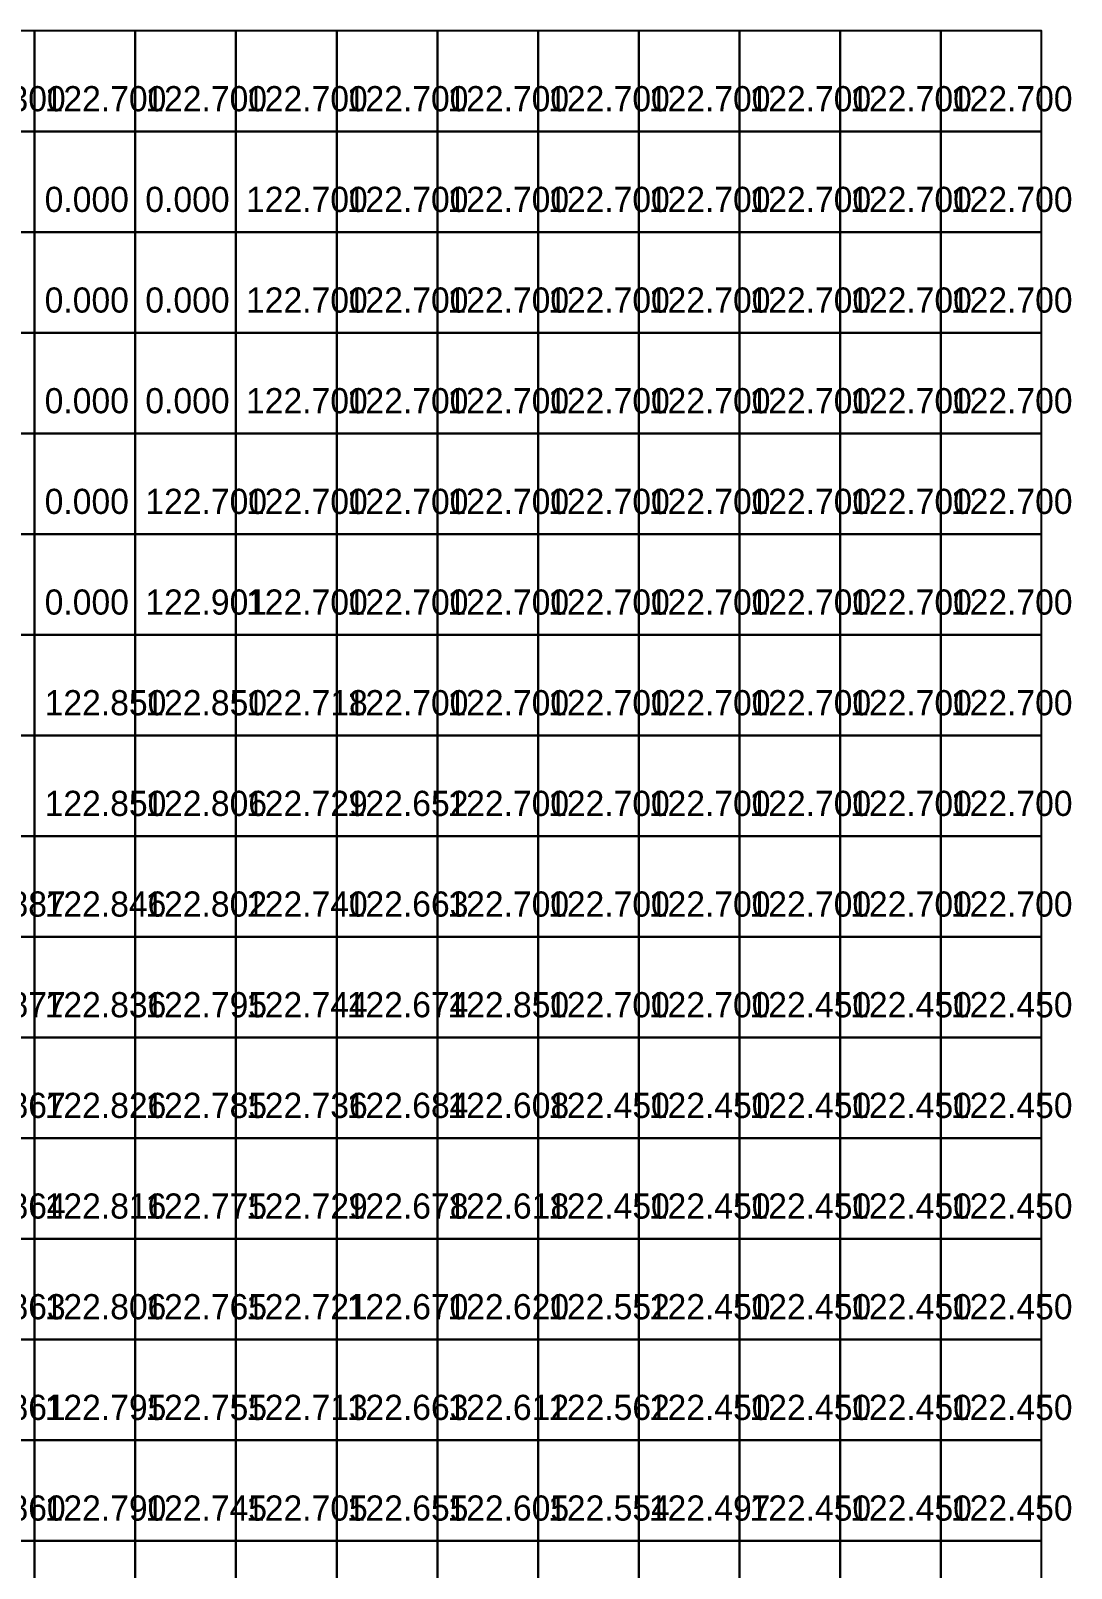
# Model space of a CAD drawing. Header units: metres. Extents: x 287857 to 287978, y 62957 to 63018.
# Drawn here: x 287967.89 to 287978.22, y 63002.56 to 63017.83 of the extents above; entities that cross this region are included whole.
import ezdxf

# ---------------------------------------------------------------- set-up
doc = ezdxf.new("R2010")
doc.units = ezdxf.units.M
for name, color, linetype, true_color in [('ARCH-BARRIER', 7, 'Continuous', 0xf87171), ('ARCH-INTERP', 7, 'Continuous', 0x64748b), ('ARCH-LEVEL-TXT', 7, 'Continuous', 0xa78bfa), ('ARCH-REAL', 7, 'Continuous', 0xa78bfa)]:
    doc.layers.add(name, color=color, linetype=linetype, true_color=true_color)

msp = doc.modelspace()

# ---------------------------------------------------------------- linework, layer by layer
at = {"layer": 'ARCH-BARRIER'}
for points in [[(287966.925, 63011.831, 0), (287967.925, 63011.831, 0), (287967.925, 63012.831, 0), (287966.925, 63012.831, 0), (287966.925, 63011.831, 0)], [(287967.925, 63011.831, 0), (287968.925, 63011.831, 0), (287968.925, 63012.831, 0), (287967.925, 63012.831, 0), (287967.925, 63011.831, 0)], [(287966.925, 63010.831, 0), (287967.925, 63010.831, 0), (287967.925, 63011.831, 0), (287966.925, 63011.831, 0), (287966.925, 63010.831, 0)], [(287966.925, 63009.831, 0), (287967.925, 63009.831, 0), (287967.925, 63010.831, 0), (287966.925, 63010.831, 0), (287966.925, 63009.831, 0)]]:
    msp.add_polyline3d(points, dxfattribs=at)
at = {"layer": 'ARCH-INTERP'}
for points in [[(287966.925, 63016.831, 123.3), (287967.925, 63016.831, 123.3), (287967.925, 63017.831, 123.3), (287966.925, 63017.831, 123.3), (287966.925, 63016.831, 123.3)], [(287967.925, 63016.831, 122.7), (287968.925, 63016.831, 122.7), (287968.925, 63017.831, 122.7), (287967.925, 63017.831, 122.7), (287967.925, 63016.831, 122.7)], [(287968.925, 63016.831, 122.7), (287969.925, 63016.831, 122.7), (287969.925, 63017.831, 122.7), (287968.925, 63017.831, 122.7), (287968.925, 63016.831, 122.7)], [(287969.925, 63016.831, 122.7), (287970.925, 63016.831, 122.7), (287970.925, 63017.831, 122.7), (287969.925, 63017.831, 122.7), (287969.925, 63016.831, 122.7)], [(287970.925, 63016.831, 122.7), (287971.925, 63016.831, 122.7), (287971.925, 63017.831, 122.7), (287970.925, 63017.831, 122.7), (287970.925, 63016.831, 122.7)], [(287971.925, 63016.831, 122.7), (287972.925, 63016.831, 122.7), (287972.925, 63017.831, 122.7), (287971.925, 63017.831, 122.7), (287971.925, 63016.831, 122.7)], [(287972.925, 63016.831, 122.7), (287973.925, 63016.831, 122.7), (287973.925, 63017.831, 122.7), (287972.925, 63017.831, 122.7), (287972.925, 63016.831, 122.7)], [(287973.925, 63016.831, 122.7), (287974.925, 63016.831, 122.7), (287974.925, 63017.831, 122.7), (287973.925, 63017.831, 122.7), (287973.925, 63016.831, 122.7)], [(287974.925, 63016.831, 122.7), (287975.925, 63016.831, 122.7), (287975.925, 63017.831, 122.7), (287974.925, 63017.831, 122.7), (287974.925, 63016.831, 122.7)], [(287975.925, 63016.831, 122.7), (287976.925, 63016.831, 122.7), (287976.925, 63017.831, 122.7), (287975.925, 63017.831, 122.7), (287975.925, 63016.831, 122.7)], [(287976.925, 63016.831, 122.7), (287977.925, 63016.831, 122.7), (287977.925, 63017.831, 122.7), (287976.925, 63017.831, 122.7), (287976.925, 63016.831, 122.7)], [(287966.925, 63015.831, 0), (287967.925, 63015.831, 0), (287967.925, 63016.831, 0), (287966.925, 63016.831, 0), (287966.925, 63015.831, 0)], [(287967.925, 63015.831, 0), (287968.925, 63015.831, 0), (287968.925, 63016.831, 0), (287967.925, 63016.831, 0), (287967.925, 63015.831, 0)], [(287968.925, 63015.831, 0), (287969.925, 63015.831, 0), (287969.925, 63016.831, 0), (287968.925, 63016.831, 0), (287968.925, 63015.831, 0)], [(287969.925, 63015.831, 122.7), (287970.925, 63015.831, 122.7), (287970.925, 63016.831, 122.7), (287969.925, 63016.831, 122.7), (287969.925, 63015.831, 122.7)], [(287970.925, 63015.831, 122.7), (287971.925, 63015.831, 122.7), (287971.925, 63016.831, 122.7), (287970.925, 63016.831, 122.7), (287970.925, 63015.831, 122.7)], [(287971.925, 63015.831, 122.7), (287972.925, 63015.831, 122.7), (287972.925, 63016.831, 122.7), (287971.925, 63016.831, 122.7), (287971.925, 63015.831, 122.7)], [(287972.925, 63015.831, 122.7), (287973.925, 63015.831, 122.7), (287973.925, 63016.831, 122.7), (287972.925, 63016.831, 122.7), (287972.925, 63015.831, 122.7)], [(287973.925, 63015.831, 122.7), (287974.925, 63015.831, 122.7), (287974.925, 63016.831, 122.7), (287973.925, 63016.831, 122.7), (287973.925, 63015.831, 122.7)], [(287974.925, 63015.831, 122.7), (287975.925, 63015.831, 122.7), (287975.925, 63016.831, 122.7), (287974.925, 63016.831, 122.7), (287974.925, 63015.831, 122.7)], [(287975.925, 63015.831, 122.7), (287976.925, 63015.831, 122.7), (287976.925, 63016.831, 122.7), (287975.925, 63016.831, 122.7), (287975.925, 63015.831, 122.7)], [(287976.925, 63015.831, 122.7), (287977.925, 63015.831, 122.7), (287977.925, 63016.831, 122.7), (287976.925, 63016.831, 122.7), (287976.925, 63015.831, 122.7)], [(287966.925, 63014.831, 0), (287967.925, 63014.831, 0), (287967.925, 63015.831, 0), (287966.925, 63015.831, 0), (287966.925, 63014.831, 0)], [(287967.925, 63014.831, 0), (287968.925, 63014.831, 0), (287968.925, 63015.831, 0), (287967.925, 63015.831, 0), (287967.925, 63014.831, 0)], [(287968.925, 63014.831, 0), (287969.925, 63014.831, 0), (287969.925, 63015.831, 0), (287968.925, 63015.831, 0), (287968.925, 63014.831, 0)], [(287969.925, 63014.831, 122.7), (287970.925, 63014.831, 122.7), (287970.925, 63015.831, 122.7), (287969.925, 63015.831, 122.7), (287969.925, 63014.831, 122.7)], [(287970.925, 63014.831, 122.7), (287971.925, 63014.831, 122.7), (287971.925, 63015.831, 122.7), (287970.925, 63015.831, 122.7), (287970.925, 63014.831, 122.7)], [(287971.925, 63014.831, 122.7), (287972.925, 63014.831, 122.7), (287972.925, 63015.831, 122.7), (287971.925, 63015.831, 122.7), (287971.925, 63014.831, 122.7)], [(287972.925, 63014.831, 122.7), (287973.925, 63014.831, 122.7), (287973.925, 63015.831, 122.7), (287972.925, 63015.831, 122.7), (287972.925, 63014.831, 122.7)], [(287973.925, 63014.831, 122.7), (287974.925, 63014.831, 122.7), (287974.925, 63015.831, 122.7), (287973.925, 63015.831, 122.7), (287973.925, 63014.831, 122.7)], [(287974.925, 63014.831, 122.7), (287975.925, 63014.831, 122.7), (287975.925, 63015.831, 122.7), (287974.925, 63015.831, 122.7), (287974.925, 63014.831, 122.7)], [(287975.925, 63014.831, 122.7), (287976.925, 63014.831, 122.7), (287976.925, 63015.831, 122.7), (287975.925, 63015.831, 122.7), (287975.925, 63014.831, 122.7)], [(287976.925, 63014.831, 122.7), (287977.925, 63014.831, 122.7), (287977.925, 63015.831, 122.7), (287976.925, 63015.831, 122.7), (287976.925, 63014.831, 122.7)], [(287966.925, 63013.831, 0), (287967.925, 63013.831, 0), (287967.925, 63014.831, 0), (287966.925, 63014.831, 0), (287966.925, 63013.831, 0)], [(287967.925, 63013.831, 0), (287968.925, 63013.831, 0), (287968.925, 63014.831, 0), (287967.925, 63014.831, 0), (287967.925, 63013.831, 0)], [(287968.925, 63013.831, 0), (287969.925, 63013.831, 0), (287969.925, 63014.831, 0), (287968.925, 63014.831, 0), (287968.925, 63013.831, 0)], [(287969.925, 63013.831, 122.7), (287970.925, 63013.831, 122.7), (287970.925, 63014.831, 122.7), (287969.925, 63014.831, 122.7), (287969.925, 63013.831, 122.7)], [(287970.925, 63013.831, 122.7), (287971.925, 63013.831, 122.7), (287971.925, 63014.831, 122.7), (287970.925, 63014.831, 122.7), (287970.925, 63013.831, 122.7)], [(287971.925, 63013.831, 122.7), (287972.925, 63013.831, 122.7), (287972.925, 63014.831, 122.7), (287971.925, 63014.831, 122.7), (287971.925, 63013.831, 122.7)], [(287972.925, 63013.831, 122.7), (287973.925, 63013.831, 122.7), (287973.925, 63014.831, 122.7), (287972.925, 63014.831, 122.7), (287972.925, 63013.831, 122.7)], [(287973.925, 63013.831, 122.7), (287974.925, 63013.831, 122.7), (287974.925, 63014.831, 122.7), (287973.925, 63014.831, 122.7), (287973.925, 63013.831, 122.7)], [(287974.925, 63013.831, 122.7), (287975.925, 63013.831, 122.7), (287975.925, 63014.831, 122.7), (287974.925, 63014.831, 122.7), (287974.925, 63013.831, 122.7)], [(287975.925, 63013.831, 122.7), (287976.925, 63013.831, 122.7), (287976.925, 63014.831, 122.7), (287975.925, 63014.831, 122.7), (287975.925, 63013.831, 122.7)], [(287976.925, 63013.831, 122.7), (287977.925, 63013.831, 122.7), (287977.925, 63014.831, 122.7), (287976.925, 63014.831, 122.7), (287976.925, 63013.831, 122.7)], [(287966.925, 63012.831, 0), (287967.925, 63012.831, 0), (287967.925, 63013.831, 0), (287966.925, 63013.831, 0), (287966.925, 63012.831, 0)], [(287967.925, 63012.831, 0), (287968.925, 63012.831, 0), (287968.925, 63013.831, 0), (287967.925, 63013.831, 0), (287967.925, 63012.831, 0)], [(287968.925, 63012.831, 122.7), (287969.925, 63012.831, 122.7), (287969.925, 63013.831, 122.7), (287968.925, 63013.831, 122.7), (287968.925, 63012.831, 122.7)], [(287970.925, 63012.831, 122.7), (287971.925, 63012.831, 122.7), (287971.925, 63013.831, 122.7), (287970.925, 63013.831, 122.7), (287970.925, 63012.831, 122.7)], [(287971.925, 63012.831, 122.7), (287972.925, 63012.831, 122.7), (287972.925, 63013.831, 122.7), (287971.925, 63013.831, 122.7), (287971.925, 63012.831, 122.7)], [(287972.925, 63012.831, 122.7), (287973.925, 63012.831, 122.7), (287973.925, 63013.831, 122.7), (287972.925, 63013.831, 122.7), (287972.925, 63012.831, 122.7)], [(287973.925, 63012.831, 122.7), (287974.925, 63012.831, 122.7), (287974.925, 63013.831, 122.7), (287973.925, 63013.831, 122.7), (287973.925, 63012.831, 122.7)], [(287974.925, 63012.831, 122.7), (287975.925, 63012.831, 122.7), (287975.925, 63013.831, 122.7), (287974.925, 63013.831, 122.7), (287974.925, 63012.831, 122.7)], [(287975.925, 63012.831, 122.7), (287976.925, 63012.831, 122.7), (287976.925, 63013.831, 122.7), (287975.925, 63013.831, 122.7), (287975.925, 63012.831, 122.7)], [(287976.925, 63012.831, 122.7), (287977.925, 63012.831, 122.7), (287977.925, 63013.831, 122.7), (287976.925, 63013.831, 122.7), (287976.925, 63012.831, 122.7)], [(287968.925, 63011.831, 122.901), (287969.925, 63011.831, 122.901), (287969.925, 63012.831, 122.901), (287968.925, 63012.831, 122.901), (287968.925, 63011.831, 122.901)], [(287970.925, 63011.831, 122.7), (287971.925, 63011.831, 122.7), (287971.925, 63012.831, 122.7), (287970.925, 63012.831, 122.7), (287970.925, 63011.831, 122.7)], [(287971.925, 63011.831, 122.7), (287972.925, 63011.831, 122.7), (287972.925, 63012.831, 122.7), (287971.925, 63012.831, 122.7), (287971.925, 63011.831, 122.7)], [(287972.925, 63011.831, 122.7), (287973.925, 63011.831, 122.7), (287973.925, 63012.831, 122.7), (287972.925, 63012.831, 122.7), (287972.925, 63011.831, 122.7)], [(287973.925, 63011.831, 122.7), (287974.925, 63011.831, 122.7), (287974.925, 63012.831, 122.7), (287973.925, 63012.831, 122.7), (287973.925, 63011.831, 122.7)], [(287974.925, 63011.831, 122.7), (287975.925, 63011.831, 122.7), (287975.925, 63012.831, 122.7), (287974.925, 63012.831, 122.7), (287974.925, 63011.831, 122.7)], [(287975.925, 63011.831, 122.7), (287976.925, 63011.831, 122.7), (287976.925, 63012.831, 122.7), (287975.925, 63012.831, 122.7), (287975.925, 63011.831, 122.7)], [(287976.925, 63011.831, 122.7), (287977.925, 63011.831, 122.7), (287977.925, 63012.831, 122.7), (287976.925, 63012.831, 122.7), (287976.925, 63011.831, 122.7)], [(287969.925, 63010.831, 122.718), (287970.925, 63010.831, 122.718), (287970.925, 63011.831, 122.718), (287969.925, 63011.831, 122.718), (287969.925, 63010.831, 122.718)], [(287970.925, 63010.831, 122.7), (287971.925, 63010.831, 122.7), (287971.925, 63011.831, 122.7), (287970.925, 63011.831, 122.7), (287970.925, 63010.831, 122.7)], [(287971.925, 63010.831, 122.7), (287972.925, 63010.831, 122.7), (287972.925, 63011.831, 122.7), (287971.925, 63011.831, 122.7), (287971.925, 63010.831, 122.7)], [(287972.925, 63010.831, 122.7), (287973.925, 63010.831, 122.7), (287973.925, 63011.831, 122.7), (287972.925, 63011.831, 122.7), (287972.925, 63010.831, 122.7)], [(287973.925, 63010.831, 122.7), (287974.925, 63010.831, 122.7), (287974.925, 63011.831, 122.7), (287973.925, 63011.831, 122.7), (287973.925, 63010.831, 122.7)], [(287974.925, 63010.831, 122.7), (287975.925, 63010.831, 122.7), (287975.925, 63011.831, 122.7), (287974.925, 63011.831, 122.7), (287974.925, 63010.831, 122.7)], [(287975.925, 63010.831, 122.7), (287976.925, 63010.831, 122.7), (287976.925, 63011.831, 122.7), (287975.925, 63011.831, 122.7), (287975.925, 63010.831, 122.7)], [(287976.925, 63010.831, 122.7), (287977.925, 63010.831, 122.7), (287977.925, 63011.831, 122.7), (287976.925, 63011.831, 122.7), (287976.925, 63010.831, 122.7)], [(287968.925, 63009.831, 122.806), (287969.925, 63009.831, 122.806), (287969.925, 63010.831, 122.806), (287968.925, 63010.831, 122.806), (287968.925, 63009.831, 122.806)], [(287969.925, 63009.831, 122.729), (287970.925, 63009.831, 122.729), (287970.925, 63010.831, 122.729), (287969.925, 63010.831, 122.729), (287969.925, 63009.831, 122.729)], [(287970.925, 63009.831, 122.652), (287971.925, 63009.831, 122.652), (287971.925, 63010.831, 122.652), (287970.925, 63010.831, 122.652), (287970.925, 63009.831, 122.652)], [(287971.925, 63009.831, 122.7), (287972.925, 63009.831, 122.7), (287972.925, 63010.831, 122.7), (287971.925, 63010.831, 122.7), (287971.925, 63009.831, 122.7)], [(287972.925, 63009.831, 122.7), (287973.925, 63009.831, 122.7), (287973.925, 63010.831, 122.7), (287972.925, 63010.831, 122.7), (287972.925, 63009.831, 122.7)], [(287973.925, 63009.831, 122.7), (287974.925, 63009.831, 122.7), (287974.925, 63010.831, 122.7), (287973.925, 63010.831, 122.7), (287973.925, 63009.831, 122.7)], [(287974.925, 63009.831, 122.7), (287975.925, 63009.831, 122.7), (287975.925, 63010.831, 122.7), (287974.925, 63010.831, 122.7), (287974.925, 63009.831, 122.7)], [(287975.925, 63009.831, 122.7), (287976.925, 63009.831, 122.7), (287976.925, 63010.831, 122.7), (287975.925, 63010.831, 122.7), (287975.925, 63009.831, 122.7)], [(287976.925, 63009.831, 122.7), (287977.925, 63009.831, 122.7), (287977.925, 63010.831, 122.7), (287976.925, 63010.831, 122.7), (287976.925, 63009.831, 122.7)], [(287966.925, 63008.831, 122.887), (287967.925, 63008.831, 122.887), (287967.925, 63009.831, 122.887), (287966.925, 63009.831, 122.887), (287966.925, 63008.831, 122.887)], [(287967.925, 63008.831, 122.846), (287968.925, 63008.831, 122.846), (287968.925, 63009.831, 122.846), (287967.925, 63009.831, 122.846), (287967.925, 63008.831, 122.846)], [(287968.925, 63008.831, 122.802), (287969.925, 63008.831, 122.802), (287969.925, 63009.831, 122.802), (287968.925, 63009.831, 122.802), (287968.925, 63008.831, 122.802)], [(287969.925, 63008.831, 122.74), (287970.925, 63008.831, 122.74), (287970.925, 63009.831, 122.74), (287969.925, 63009.831, 122.74), (287969.925, 63008.831, 122.74)], [(287970.925, 63008.831, 122.663), (287971.925, 63008.831, 122.663), (287971.925, 63009.831, 122.663), (287970.925, 63009.831, 122.663), (287970.925, 63008.831, 122.663)], [(287971.925, 63008.831, 122.7), (287972.925, 63008.831, 122.7), (287972.925, 63009.831, 122.7), (287971.925, 63009.831, 122.7), (287971.925, 63008.831, 122.7)], [(287972.925, 63008.831, 122.7), (287973.925, 63008.831, 122.7), (287973.925, 63009.831, 122.7), (287972.925, 63009.831, 122.7), (287972.925, 63008.831, 122.7)], [(287973.925, 63008.831, 122.7), (287974.925, 63008.831, 122.7), (287974.925, 63009.831, 122.7), (287973.925, 63009.831, 122.7), (287973.925, 63008.831, 122.7)], [(287974.925, 63008.831, 122.7), (287975.925, 63008.831, 122.7), (287975.925, 63009.831, 122.7), (287974.925, 63009.831, 122.7), (287974.925, 63008.831, 122.7)], [(287975.925, 63008.831, 122.7), (287976.925, 63008.831, 122.7), (287976.925, 63009.831, 122.7), (287975.925, 63009.831, 122.7), (287975.925, 63008.831, 122.7)], [(287976.925, 63008.831, 122.7), (287977.925, 63008.831, 122.7), (287977.925, 63009.831, 122.7), (287976.925, 63009.831, 122.7), (287976.925, 63008.831, 122.7)], [(287966.925, 63007.831, 122.877), (287967.925, 63007.831, 122.877), (287967.925, 63008.831, 122.877), (287966.925, 63008.831, 122.877), (287966.925, 63007.831, 122.877)], [(287967.925, 63007.831, 122.836), (287968.925, 63007.831, 122.836), (287968.925, 63008.831, 122.836), (287967.925, 63008.831, 122.836), (287967.925, 63007.831, 122.836)], [(287968.925, 63007.831, 122.795), (287969.925, 63007.831, 122.795), (287969.925, 63008.831, 122.795), (287968.925, 63008.831, 122.795), (287968.925, 63007.831, 122.795)], [(287969.925, 63007.831, 122.744), (287970.925, 63007.831, 122.744), (287970.925, 63008.831, 122.744), (287969.925, 63008.831, 122.744), (287969.925, 63007.831, 122.744)], [(287970.925, 63007.831, 122.674), (287971.925, 63007.831, 122.674), (287971.925, 63008.831, 122.674), (287970.925, 63008.831, 122.674), (287970.925, 63007.831, 122.674)], [(287971.925, 63007.831, 122.85), (287972.925, 63007.831, 122.85), (287972.925, 63008.831, 122.85), (287971.925, 63008.831, 122.85), (287971.925, 63007.831, 122.85)], [(287972.925, 63007.831, 122.7), (287973.925, 63007.831, 122.7), (287973.925, 63008.831, 122.7), (287972.925, 63008.831, 122.7), (287972.925, 63007.831, 122.7)], [(287973.925, 63007.831, 122.7), (287974.925, 63007.831, 122.7), (287974.925, 63008.831, 122.7), (287973.925, 63008.831, 122.7), (287973.925, 63007.831, 122.7)], [(287974.925, 63007.831, 122.45), (287975.925, 63007.831, 122.45), (287975.925, 63008.831, 122.45), (287974.925, 63008.831, 122.45), (287974.925, 63007.831, 122.45)], [(287975.925, 63007.831, 122.45), (287976.925, 63007.831, 122.45), (287976.925, 63008.831, 122.45), (287975.925, 63008.831, 122.45), (287975.925, 63007.831, 122.45)], [(287976.925, 63007.831, 122.45), (287977.925, 63007.831, 122.45), (287977.925, 63008.831, 122.45), (287976.925, 63008.831, 122.45), (287976.925, 63007.831, 122.45)], [(287966.925, 63006.831, 122.867), (287967.925, 63006.831, 122.867), (287967.925, 63007.831, 122.867), (287966.925, 63007.831, 122.867), (287966.925, 63006.831, 122.867)], [(287967.925, 63006.831, 122.826), (287968.925, 63006.831, 122.826), (287968.925, 63007.831, 122.826), (287967.925, 63007.831, 122.826), (287967.925, 63006.831, 122.826)], [(287968.925, 63006.831, 122.785), (287969.925, 63006.831, 122.785), (287969.925, 63007.831, 122.785), (287968.925, 63007.831, 122.785), (287968.925, 63006.831, 122.785)], [(287969.925, 63006.831, 122.736), (287970.925, 63006.831, 122.736), (287970.925, 63007.831, 122.736), (287969.925, 63007.831, 122.736), (287969.925, 63006.831, 122.736)], [(287970.925, 63006.831, 122.684), (287971.925, 63006.831, 122.684), (287971.925, 63007.831, 122.684), (287970.925, 63007.831, 122.684), (287970.925, 63006.831, 122.684)], [(287971.925, 63006.831, 122.608), (287972.925, 63006.831, 122.608), (287972.925, 63007.831, 122.608), (287971.925, 63007.831, 122.608), (287971.925, 63006.831, 122.608)], [(287972.925, 63006.831, 122.45), (287973.925, 63006.831, 122.45), (287973.925, 63007.831, 122.45), (287972.925, 63007.831, 122.45), (287972.925, 63006.831, 122.45)], [(287973.925, 63006.831, 122.45), (287974.925, 63006.831, 122.45), (287974.925, 63007.831, 122.45), (287973.925, 63007.831, 122.45), (287973.925, 63006.831, 122.45)], [(287974.925, 63006.831, 122.45), (287975.925, 63006.831, 122.45), (287975.925, 63007.831, 122.45), (287974.925, 63007.831, 122.45), (287974.925, 63006.831, 122.45)], [(287975.925, 63006.831, 122.45), (287976.925, 63006.831, 122.45), (287976.925, 63007.831, 122.45), (287975.925, 63007.831, 122.45), (287975.925, 63006.831, 122.45)], [(287976.925, 63006.831, 122.45), (287977.925, 63006.831, 122.45), (287977.925, 63007.831, 122.45), (287976.925, 63007.831, 122.45), (287976.925, 63006.831, 122.45)], [(287966.925, 63005.831, 122.864), (287967.925, 63005.831, 122.864), (287967.925, 63006.831, 122.864), (287966.925, 63006.831, 122.864), (287966.925, 63005.831, 122.864)], [(287967.925, 63005.831, 122.816), (287968.925, 63005.831, 122.816), (287968.925, 63006.831, 122.816), (287967.925, 63006.831, 122.816), (287967.925, 63005.831, 122.816)], [(287968.925, 63005.831, 122.775), (287969.925, 63005.831, 122.775), (287969.925, 63006.831, 122.775), (287968.925, 63006.831, 122.775), (287968.925, 63005.831, 122.775)], [(287969.925, 63005.831, 122.729), (287970.925, 63005.831, 122.729), (287970.925, 63006.831, 122.729), (287969.925, 63006.831, 122.729), (287969.925, 63005.831, 122.729)], [(287970.925, 63005.831, 122.678), (287971.925, 63005.831, 122.678), (287971.925, 63006.831, 122.678), (287970.925, 63006.831, 122.678), (287970.925, 63005.831, 122.678)], [(287971.925, 63005.831, 122.618), (287972.925, 63005.831, 122.618), (287972.925, 63006.831, 122.618), (287971.925, 63006.831, 122.618), (287971.925, 63005.831, 122.618)], [(287972.925, 63005.831, 122.45), (287973.925, 63005.831, 122.45), (287973.925, 63006.831, 122.45), (287972.925, 63006.831, 122.45), (287972.925, 63005.831, 122.45)], [(287973.925, 63005.831, 122.45), (287974.925, 63005.831, 122.45), (287974.925, 63006.831, 122.45), (287973.925, 63006.831, 122.45), (287973.925, 63005.831, 122.45)], [(287974.925, 63005.831, 122.45), (287975.925, 63005.831, 122.45), (287975.925, 63006.831, 122.45), (287974.925, 63006.831, 122.45), (287974.925, 63005.831, 122.45)], [(287975.925, 63005.831, 122.45), (287976.925, 63005.831, 122.45), (287976.925, 63006.831, 122.45), (287975.925, 63006.831, 122.45), (287975.925, 63005.831, 122.45)], [(287976.925, 63005.831, 122.45), (287977.925, 63005.831, 122.45), (287977.925, 63006.831, 122.45), (287976.925, 63006.831, 122.45), (287976.925, 63005.831, 122.45)], [(287966.925, 63004.831, 122.863), (287967.925, 63004.831, 122.863), (287967.925, 63005.831, 122.863), (287966.925, 63005.831, 122.863), (287966.925, 63004.831, 122.863)], [(287967.925, 63004.831, 122.806), (287968.925, 63004.831, 122.806), (287968.925, 63005.831, 122.806), (287967.925, 63005.831, 122.806), (287967.925, 63004.831, 122.806)], [(287968.925, 63004.831, 122.765), (287969.925, 63004.831, 122.765), (287969.925, 63005.831, 122.765), (287968.925, 63005.831, 122.765), (287968.925, 63004.831, 122.765)], [(287969.925, 63004.831, 122.721), (287970.925, 63004.831, 122.721), (287970.925, 63005.831, 122.721), (287969.925, 63005.831, 122.721), (287969.925, 63004.831, 122.721)], [(287970.925, 63004.831, 122.67), (287971.925, 63004.831, 122.67), (287971.925, 63005.831, 122.67), (287970.925, 63005.831, 122.67), (287970.925, 63004.831, 122.67)], [(287971.925, 63004.831, 122.62), (287972.925, 63004.831, 122.62), (287972.925, 63005.831, 122.62), (287971.925, 63005.831, 122.62), (287971.925, 63004.831, 122.62)], [(287972.925, 63004.831, 122.552), (287973.925, 63004.831, 122.552), (287973.925, 63005.831, 122.552), (287972.925, 63005.831, 122.552), (287972.925, 63004.831, 122.552)], [(287973.925, 63004.831, 122.45), (287974.925, 63004.831, 122.45), (287974.925, 63005.831, 122.45), (287973.925, 63005.831, 122.45), (287973.925, 63004.831, 122.45)], [(287974.925, 63004.831, 122.45), (287975.925, 63004.831, 122.45), (287975.925, 63005.831, 122.45), (287974.925, 63005.831, 122.45), (287974.925, 63004.831, 122.45)], [(287975.925, 63004.831, 122.45), (287976.925, 63004.831, 122.45), (287976.925, 63005.831, 122.45), (287975.925, 63005.831, 122.45), (287975.925, 63004.831, 122.45)], [(287976.925, 63004.831, 122.45), (287977.925, 63004.831, 122.45), (287977.925, 63005.831, 122.45), (287976.925, 63005.831, 122.45), (287976.925, 63004.831, 122.45)], [(287966.925, 63003.831, 122.861), (287967.925, 63003.831, 122.861), (287967.925, 63004.831, 122.861), (287966.925, 63004.831, 122.861), (287966.925, 63003.831, 122.861)], [(287967.925, 63003.831, 122.795), (287968.925, 63003.831, 122.795), (287968.925, 63004.831, 122.795), (287967.925, 63004.831, 122.795), (287967.925, 63003.831, 122.795)], [(287968.925, 63003.831, 122.755), (287969.925, 63003.831, 122.755), (287969.925, 63004.831, 122.755), (287968.925, 63004.831, 122.755), (287968.925, 63003.831, 122.755)], [(287969.925, 63003.831, 122.713), (287970.925, 63003.831, 122.713), (287970.925, 63004.831, 122.713), (287969.925, 63004.831, 122.713), (287969.925, 63003.831, 122.713)], [(287970.925, 63003.831, 122.663), (287971.925, 63003.831, 122.663), (287971.925, 63004.831, 122.663), (287970.925, 63004.831, 122.663), (287970.925, 63003.831, 122.663)], [(287971.925, 63003.831, 122.612), (287972.925, 63003.831, 122.612), (287972.925, 63004.831, 122.612), (287971.925, 63004.831, 122.612), (287971.925, 63003.831, 122.612)], [(287972.925, 63003.831, 122.562), (287973.925, 63003.831, 122.562), (287973.925, 63004.831, 122.562), (287972.925, 63004.831, 122.562), (287972.925, 63003.831, 122.562)], [(287973.925, 63003.831, 122.45), (287974.925, 63003.831, 122.45), (287974.925, 63004.831, 122.45), (287973.925, 63004.831, 122.45), (287973.925, 63003.831, 122.45)], [(287974.925, 63003.831, 122.45), (287975.925, 63003.831, 122.45), (287975.925, 63004.831, 122.45), (287974.925, 63004.831, 122.45), (287974.925, 63003.831, 122.45)], [(287975.925, 63003.831, 122.45), (287976.925, 63003.831, 122.45), (287976.925, 63004.831, 122.45), (287975.925, 63004.831, 122.45), (287975.925, 63003.831, 122.45)], [(287976.925, 63003.831, 122.45), (287977.925, 63003.831, 122.45), (287977.925, 63004.831, 122.45), (287976.925, 63004.831, 122.45), (287976.925, 63003.831, 122.45)], [(287966.925, 63002.831, 122.86), (287967.925, 63002.831, 122.86), (287967.925, 63003.831, 122.86), (287966.925, 63003.831, 122.86), (287966.925, 63002.831, 122.86)], [(287967.925, 63002.831, 122.79), (287968.925, 63002.831, 122.79), (287968.925, 63003.831, 122.79), (287967.925, 63003.831, 122.79), (287967.925, 63002.831, 122.79)], [(287968.925, 63002.831, 122.745), (287969.925, 63002.831, 122.745), (287969.925, 63003.831, 122.745), (287968.925, 63003.831, 122.745), (287968.925, 63002.831, 122.745)], [(287969.925, 63002.831, 122.705), (287970.925, 63002.831, 122.705), (287970.925, 63003.831, 122.705), (287969.925, 63003.831, 122.705), (287969.925, 63002.831, 122.705)], [(287970.925, 63002.831, 122.655), (287971.925, 63002.831, 122.655), (287971.925, 63003.831, 122.655), (287970.925, 63003.831, 122.655), (287970.925, 63002.831, 122.655)], [(287971.925, 63002.831, 122.605), (287972.925, 63002.831, 122.605), (287972.925, 63003.831, 122.605), (287971.925, 63003.831, 122.605), (287971.925, 63002.831, 122.605)], [(287972.925, 63002.831, 122.554), (287973.925, 63002.831, 122.554), (287973.925, 63003.831, 122.554), (287972.925, 63003.831, 122.554), (287972.925, 63002.831, 122.554)], [(287973.925, 63002.831, 122.497), (287974.925, 63002.831, 122.497), (287974.925, 63003.831, 122.497), (287973.925, 63003.831, 122.497), (287973.925, 63002.831, 122.497)], [(287974.925, 63002.831, 122.45), (287975.925, 63002.831, 122.45), (287975.925, 63003.831, 122.45), (287974.925, 63003.831, 122.45), (287974.925, 63002.831, 122.45)], [(287975.925, 63002.831, 122.45), (287976.925, 63002.831, 122.45), (287976.925, 63003.831, 122.45), (287975.925, 63003.831, 122.45), (287975.925, 63002.831, 122.45)], [(287976.925, 63002.831, 122.45), (287977.925, 63002.831, 122.45), (287977.925, 63003.831, 122.45), (287976.925, 63003.831, 122.45), (287976.925, 63002.831, 122.45)], [(287966.925, 63001.831, 122.858), (287967.925, 63001.831, 122.858), (287967.925, 63002.831, 122.858), (287966.925, 63002.831, 122.858), (287966.925, 63001.831, 122.858)], [(287971.925, 63001.831, 122.597), (287972.925, 63001.831, 122.597), (287972.925, 63002.831, 122.597), (287971.925, 63002.831, 122.597), (287971.925, 63001.831, 122.597)], [(287972.925, 63001.831, 122.546), (287973.925, 63001.831, 122.546), (287973.925, 63002.831, 122.546), (287972.925, 63002.831, 122.546), (287972.925, 63001.831, 122.546)], [(287973.925, 63001.831, 122.496), (287974.925, 63001.831, 122.496), (287974.925, 63002.831, 122.496), (287973.925, 63002.831, 122.496), (287973.925, 63001.831, 122.496)], [(287975.925, 63001.831, 122.45), (287976.925, 63001.831, 122.45), (287976.925, 63002.831, 122.45), (287975.925, 63002.831, 122.45), (287975.925, 63001.831, 122.45)], [(287976.925, 63001.831, 122.45), (287977.925, 63001.831, 122.45), (287977.925, 63002.831, 122.45), (287976.925, 63002.831, 122.45), (287976.925, 63001.831, 122.45)]]:
    msp.add_polyline3d(points, dxfattribs=at)
at = {"layer": 'ARCH-REAL'}
for points in [[(287969.925, 63012.831, 122.7), (287970.925, 63012.831, 122.7), (287970.925, 63013.831, 122.7), (287969.925, 63013.831, 122.7), (287969.925, 63012.831, 122.7)], [(287969.925, 63011.831, 122.7), (287970.925, 63011.831, 122.7), (287970.925, 63012.831, 122.7), (287969.925, 63012.831, 122.7), (287969.925, 63011.831, 122.7)], [(287967.925, 63010.831, 122.85), (287968.925, 63010.831, 122.85), (287968.925, 63011.831, 122.85), (287967.925, 63011.831, 122.85), (287967.925, 63010.831, 122.85)], [(287968.925, 63010.831, 122.85), (287969.925, 63010.831, 122.85), (287969.925, 63011.831, 122.85), (287968.925, 63011.831, 122.85), (287968.925, 63010.831, 122.85)], [(287967.925, 63009.831, 122.85), (287968.925, 63009.831, 122.85), (287968.925, 63010.831, 122.85), (287967.925, 63010.831, 122.85), (287967.925, 63009.831, 122.85)], [(287967.925, 63001.831, 122.75), (287968.925, 63001.831, 122.75), (287968.925, 63002.831, 122.75), (287967.925, 63002.831, 122.75), (287967.925, 63001.831, 122.75)], [(287968.925, 63001.831, 122.75), (287969.925, 63001.831, 122.75), (287969.925, 63002.831, 122.75), (287968.925, 63002.831, 122.75), (287968.925, 63001.831, 122.75)], [(287969.925, 63001.831, 122.675), (287970.925, 63001.831, 122.675), (287970.925, 63002.831, 122.675), (287969.925, 63002.831, 122.675), (287969.925, 63001.831, 122.675)], [(287970.925, 63001.831, 122.675), (287971.925, 63001.831, 122.675), (287971.925, 63002.831, 122.675), (287970.925, 63002.831, 122.675), (287970.925, 63001.831, 122.675)], [(287974.925, 63001.831, 122.45), (287975.925, 63001.831, 122.45), (287975.925, 63002.831, 122.45), (287974.925, 63002.831, 122.45), (287974.925, 63001.831, 122.45)]]:
    msp.add_polyline3d(points, dxfattribs=at)

# ---------------------------------------------------------------- texts
at = {"layer": 'ARCH-LEVEL-TXT'}
for s, p in [('123.300', (287967.025, 63017.031, 123.3)), ('122.700', (287968.025, 63017.031, 122.7)), ('122.700', (287969.025, 63017.031, 122.7)), ('122.700', (287970.025, 63017.031, 122.7)), ('122.700', (287971.025, 63017.031, 122.7)), ('122.700', (287972.025, 63017.031, 122.7)), ('122.700', (287973.025, 63017.031, 122.7)), ('122.700', (287974.025, 63017.031, 122.7)), ('122.700', (287975.025, 63017.031, 122.7)), ('122.700', (287976.025, 63017.031, 122.7)), ('122.700', (287977.025, 63017.031, 122.7)), ('0.000', (287968.025, 63016.031)), ('0.000', (287969.025, 63016.031)), ('122.700', (287970.025, 63016.031, 122.7)), ('122.700', (287971.025, 63016.031, 122.7)), ('122.700', (287972.025, 63016.031, 122.7)), ('122.700', (287973.025, 63016.031, 122.7)), ('122.700', (287974.025, 63016.031, 122.7)), ('122.700', (287975.025, 63016.031, 122.7)), ('122.700', (287976.025, 63016.031, 122.7)), ('122.700', (287977.025, 63016.031, 122.7)), ('0.000', (287968.025, 63015.031)), ('0.000', (287969.025, 63015.031)), ('122.700', (287970.025, 63015.031, 122.7)), ('122.700', (287971.025, 63015.031, 122.7)), ('122.700', (287972.025, 63015.031, 122.7)), ('122.700', (287973.025, 63015.031, 122.7)), ('122.700', (287974.025, 63015.031, 122.7)), ('122.700', (287975.025, 63015.031, 122.7)), ('122.700', (287976.025, 63015.031, 122.7)), ('122.700', (287977.025, 63015.031, 122.7)), ('0.000', (287968.025, 63014.031)), ('0.000', (287969.025, 63014.031)), ('122.700', (287970.025, 63014.031, 122.7)), ('122.700', (287971.025, 63014.031, 122.7)), ('122.700', (287972.025, 63014.031, 122.7)), ('122.700', (287973.025, 63014.031, 122.7)), ('122.700', (287974.025, 63014.031, 122.7)), ('122.700', (287975.025, 63014.031, 122.7)), ('122.700', (287976.025, 63014.031, 122.7)), ('122.700', (287977.025, 63014.031, 122.7)), ('0.000', (287968.025, 63013.031)), ('122.700', (287969.025, 63013.031, 122.7)), ('122.700', (287970.025, 63013.031, 122.7)), ('122.700', (287971.025, 63013.031, 122.7)), ('122.700', (287972.025, 63013.031, 122.7)), ('122.700', (287973.025, 63013.031, 122.7)), ('122.700', (287974.025, 63013.031, 122.7)), ('122.700', (287975.025, 63013.031, 122.7)), ('122.700', (287976.025, 63013.031, 122.7)), ('122.700', (287977.025, 63013.031, 122.7)), ('0.000', (287968.025, 63012.031)), ('122.901', (287969.025, 63012.031, 122.901)), ('122.700', (287970.025, 63012.031, 122.7)), ('122.700', (287971.025, 63012.031, 122.7)), ('122.700', (287972.025, 63012.031, 122.7)), ('122.700', (287973.025, 63012.031, 122.7)), ('122.700', (287974.025, 63012.031, 122.7)), ('122.700', (287975.025, 63012.031, 122.7)), ('122.700', (287976.025, 63012.031, 122.7)), ('122.700', (287977.025, 63012.031, 122.7)), ('122.850', (287968.025, 63011.031, 122.85)), ('122.850', (287969.025, 63011.031, 122.85)), ('122.718', (287970.025, 63011.031, 122.718)), ('122.700', (287971.025, 63011.031, 122.7)), ('122.700', (287972.025, 63011.031, 122.7)), ('122.700', (287973.025, 63011.031, 122.7)), ('122.700', (287974.025, 63011.031, 122.7)), ('122.700', (287975.025, 63011.031, 122.7)), ('122.700', (287976.025, 63011.031, 122.7)), ('122.700', (287977.025, 63011.031, 122.7)), ('122.850', (287968.025, 63010.031, 122.85)), ('122.806', (287969.025, 63010.031, 122.806)), ('122.729', (287970.025, 63010.031, 122.729)), ('122.652', (287971.025, 63010.031, 122.652)), ('122.700', (287972.025, 63010.031, 122.7)), ('122.700', (287973.025, 63010.031, 122.7)), ('122.700', (287974.025, 63010.031, 122.7)), ('122.700', (287975.025, 63010.031, 122.7)), ('122.700', (287976.025, 63010.031, 122.7)), ('122.700', (287977.025, 63010.031, 122.7)), ('122.887', (287967.025, 63009.031, 122.887)), ('122.846', (287968.025, 63009.031, 122.846)), ('122.802', (287969.025, 63009.031, 122.802)), ('122.740', (287970.025, 63009.031, 122.74)), ('122.663', (287971.025, 63009.031, 122.663)), ('122.700', (287972.025, 63009.031, 122.7)), ('122.700', (287973.025, 63009.031, 122.7)), ('122.700', (287974.025, 63009.031, 122.7)), ('122.700', (287975.025, 63009.031, 122.7)), ('122.700', (287976.025, 63009.031, 122.7)), ('122.700', (287977.025, 63009.031, 122.7)), ('122.877', (287967.025, 63008.031, 122.877)), ('122.836', (287968.025, 63008.031, 122.836)), ('122.795', (287969.025, 63008.031, 122.795)), ('122.744', (287970.025, 63008.031, 122.744)), ('122.674', (287971.025, 63008.031, 122.674)), ('122.850', (287972.025, 63008.031, 122.85)), ('122.700', (287973.025, 63008.031, 122.7)), ('122.700', (287974.025, 63008.031, 122.7)), ('122.450', (287975.025, 63008.031, 122.45)), ('122.450', (287976.025, 63008.031, 122.45)), ('122.450', (287977.025, 63008.031, 122.45)), ('122.867', (287967.025, 63007.031, 122.867)), ('122.826', (287968.025, 63007.031, 122.826)), ('122.785', (287969.025, 63007.031, 122.785)), ('122.736', (287970.025, 63007.031, 122.736)), ('122.684', (287971.025, 63007.031, 122.684)), ('122.608', (287972.025, 63007.031, 122.608)), ('122.450', (287973.025, 63007.031, 122.45)), ('122.450', (287974.025, 63007.031, 122.45)), ('122.450', (287975.025, 63007.031, 122.45)), ('122.450', (287976.025, 63007.031, 122.45)), ('122.450', (287977.025, 63007.031, 122.45)), ('122.864', (287967.025, 63006.031, 122.864)), ('122.816', (287968.025, 63006.031, 122.816)), ('122.775', (287969.025, 63006.031, 122.775)), ('122.729', (287970.025, 63006.031, 122.729)), ('122.678', (287971.025, 63006.031, 122.678)), ('122.618', (287972.025, 63006.031, 122.618)), ('122.450', (287973.025, 63006.031, 122.45)), ('122.450', (287974.025, 63006.031, 122.45)), ('122.450', (287975.025, 63006.031, 122.45)), ('122.450', (287976.025, 63006.031, 122.45)), ('122.450', (287977.025, 63006.031, 122.45)), ('122.863', (287967.025, 63005.031, 122.863)), ('122.806', (287968.025, 63005.031, 122.806)), ('122.765', (287969.025, 63005.031, 122.765)), ('122.721', (287970.025, 63005.031, 122.721)), ('122.670', (287971.025, 63005.031, 122.67)), ('122.620', (287972.025, 63005.031, 122.62)), ('122.552', (287973.025, 63005.031, 122.552)), ('122.450', (287974.025, 63005.031, 122.45)), ('122.450', (287975.025, 63005.031, 122.45)), ('122.450', (287976.025, 63005.031, 122.45)), ('122.450', (287977.025, 63005.031, 122.45)), ('122.861', (287967.025, 63004.031, 122.861)), ('122.795', (287968.025, 63004.031, 122.795)), ('122.755', (287969.025, 63004.031, 122.755)), ('122.713', (287970.025, 63004.031, 122.713)), ('122.663', (287971.025, 63004.031, 122.663)), ('122.612', (287972.025, 63004.031, 122.612)), ('122.562', (287973.025, 63004.031, 122.562)), ('122.450', (287974.025, 63004.031, 122.45)), ('122.450', (287975.025, 63004.031, 122.45)), ('122.450', (287976.025, 63004.031, 122.45)), ('122.450', (287977.025, 63004.031, 122.45)), ('122.860', (287967.025, 63003.031, 122.86)), ('122.790', (287968.025, 63003.031, 122.79)), ('122.745', (287969.025, 63003.031, 122.745)), ('122.705', (287970.025, 63003.031, 122.705)), ('122.655', (287971.025, 63003.031, 122.655)), ('122.605', (287972.025, 63003.031, 122.605)), ('122.554', (287973.025, 63003.031, 122.554)), ('122.497', (287974.025, 63003.031, 122.497)), ('122.450', (287975.025, 63003.031, 122.45)), ('122.450', (287976.025, 63003.031, 122.45)), ('122.450', (287977.025, 63003.031, 122.45))]:
    msp.add_text(s, height=0.25, dxfattribs=at).set_placement(p)

doc.saveas('drawing.dxf')
